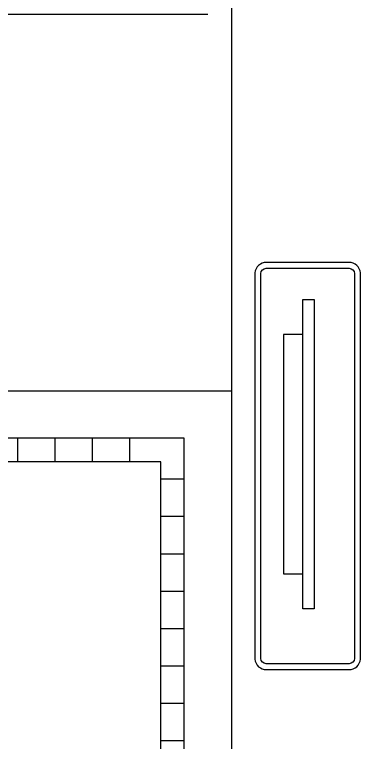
# Model space of a CAD drawing. Extents: x 3694 to 117786, y 20013 to 108631.
# Drawn here: x 83489 to 84959, y 38728 to 41821 of the extents above; entities that cross this region are included whole.
import ezdxf

# ---------------------------------------------------------------- set-up
doc = ezdxf.new("R2010")
doc.units = 0
doc.header["$LTSCALE"] = 1000
doc.header["$MEASUREMENT"] = 0
doc.linetypes.add('ACAD_ISO04W100', pattern=[30, 24, -3, 0, -3])
for name, color, linetype in [('BALCONY', 6, 'Continuous'), ('DOTE', 1, 'ACAD_ISO04W100'), ('家具', 253, 'Continuous'), ('铺地', 251, 'Continuous')]:
    doc.layers.add(name, color=color, linetype=linetype)

# ---------------------------------------------------------------- blocks, each defined once
blk = doc.blocks.new('A$C1D226055')
at = {"layer": '家具'}
blk.add_lwpolyline([(424.2, 1730.1, -0.395939), (473.6, 1685.7), (473.6, 44.5, -0.395939), (424.2, 0), (74.4, 0, -0.395939), (25, 44.5), (25, 1685.7, -0.395939), (74.4, 1730.1)], format="xyb", close=True, dxfattribs=at)
at = {"layer": '家具', "color": 8}
for points in [[(426.2, 1705.1), (72.4, 1705.1)], [(50, 1685.7), (50, 44.5)], [(448.6, 44.5), (448.6, 1685.7)], [(72.4, 25), (426.2, 25)]]:
    blk.add_lwpolyline(points, dxfattribs=at)
at = {"layer": '家具'}
for points in [[(269.6, 1572.1), (221.9, 1572.1), (221.9, 258.1), (269.6, 258.1)], [(269.6, 1423.7), (352.7, 1423.7), (352.7, 406.4), (269.6, 406.4)]]:
    blk.add_lwpolyline(points, close=True, dxfattribs=at)
at = {"layer": '家具', "color": 8}
for centre, start, end in [((73.4, 1681.6), 91.1893, 175.2129), ((425.2, 1681.6), 4.7871, 88.8107), ((73.4, 48.5), 184.7871, 268.8107), ((425.2, 48.5), 271.1893, 355.2129)]:
    blk.add_arc(centre, 23.6, start, end, dxfattribs=at)

msp = doc.modelspace()

# ---------------------------------------------------------------- linework, layer by layer
at = {"layer": 'BALCONY'}
msp.add_line((84310.2, 41820.8), (80810.2, 41820.8), dxfattribs=at)
at = {"layer": 'DOTE'}
for p, q in [((84410.2, 45047.8), (84410.2, 35820.8)), ((84410.2, 40220.8), (80710.2, 40220.8))]:
    msp.add_line(p, q, dxfattribs=at)
at = {"layer": '铺地'}
for p, q in [((83502.5, 39920.8), (83502.5, 40020.8)), ((83661.2, 39920.8), (83661.2, 40020.8)), ((83820, 39920.8), (83820, 40020.8)), ((83978.8, 39920.8), (83978.8, 40020.8)), ((84210.2, 39846.2), (84110.2, 39846.2)), ((84210.2, 39687.5), (84110.2, 39687.5)), ((84210.2, 39528.7), (84110.2, 39528.7)), ((84210.2, 39370), (84110.2, 39370)), ((84210.2, 39211.2), (84110.2, 39211.2)), ((84210.2, 39052.5), (84110.2, 39052.5)), ((84210.2, 38893.7), (84110.2, 38893.7)), ((84210.2, 38735), (84110.2, 38735))]:
    msp.add_line(p, q, dxfattribs=at)
for points in [[(84210.2, 40020.8), (80910.2, 40020.8), (80910.2, 35920.8), (84210.2, 35920.8)], [(84110.2, 39920.8), (81010.2, 39920.8), (81010.2, 36020.8), (84110.2, 36020.8)]]:
    msp.add_lwpolyline(points, close=True, dxfattribs=at)

# ---------------------------------------------------------------- block references
at = {"layer": '家具', "xscale": -1, "rotation": 359.9999999995831}
msp.add_blockref('A$C1D226055', (84983.8, 39037.6), dxfattribs=at)

doc.saveas('drawing.dxf')
